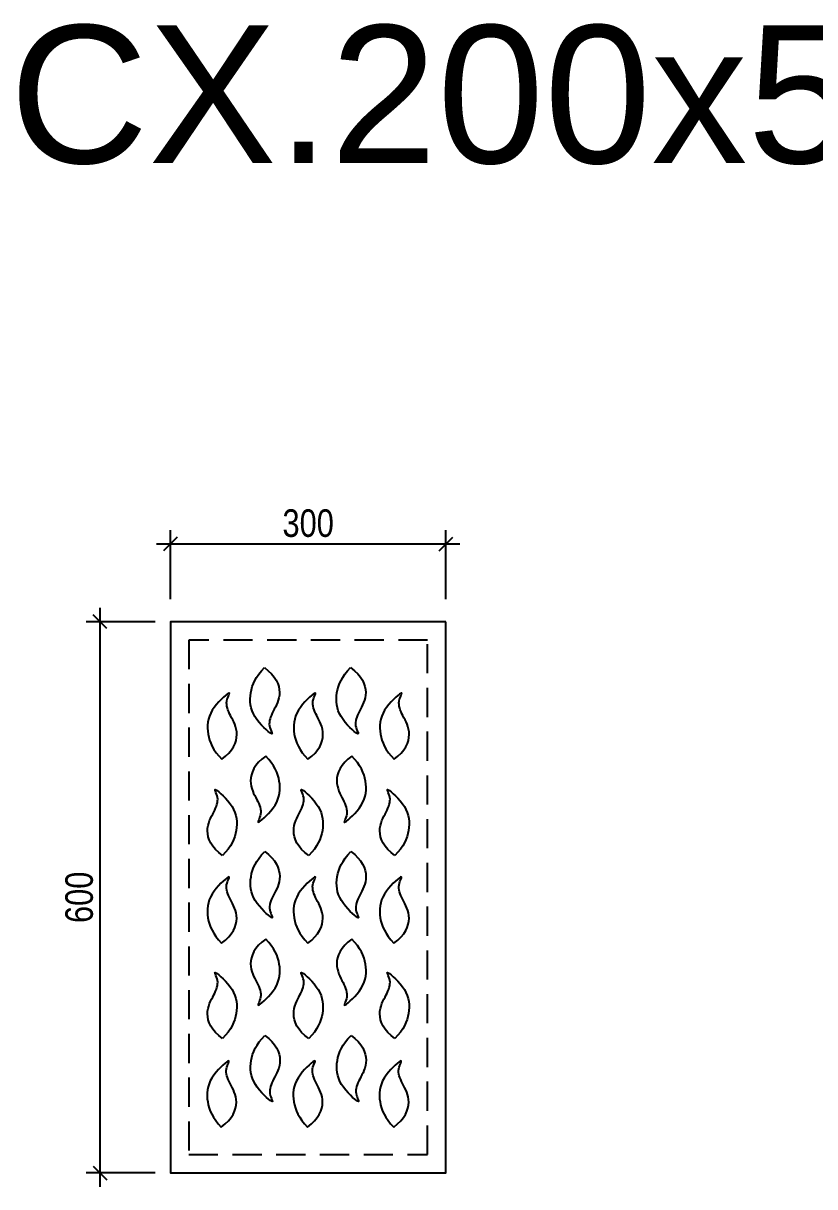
# Model space of a CAD drawing. Header units: feet. Extents: x 0 to 46220, y -100 to 29800.
# Drawn here: x 31341 to 32203, y 22594 to 23861 of the extents above; entities that cross this region are included whole.
import ezdxf
from ezdxf.enums import TextEntityAlignment as Align

# ---------------------------------------------------------------- set-up
doc = ezdxf.new("R2010")
doc.units = ezdxf.units.FT
doc.header["$MEASUREMENT"] = 0
doc.linetypes.add('HIDDEN2', pattern=[4.762499999999999, 3.175, -1.5875])
doc.layers.get('Defpoints').update_dxf_attribs({"color": 8})
for name, color, linetype in [('VHG-Dim', 140, 'Continuous'), ('VHG-Nap4', 7, 'Continuous'), ('VHG-Text', 7, 'Continuous'), ('VHG-Thep', 1, 'Continuous')]:
    doc.layers.add(name, color=color, linetype=linetype)
doc.styles.add('VHG-Unicode.Bold', font='arial.ttf', dxfattribs={"width": 0.8})
doc.styles.add('VHG-Unicode.Regular', font='arial.ttf', dxfattribs={"width": 0.8})
doc.dimstyles.new('VHG1-15', dxfattribs={"dimscale": 150, "dimtxt": 0.2, "dimasz": 0.1, "dimexe": 0.1, "dimexo": 0.1, "dimgap": 0.05, "dimtad": 1, "dimdec": 0, "dimzin": 0, "dimdsep": 46, "dimtxsty": 'VHG-Unicode.Regular', "dimblk": 'OBLIQUE', "dimcen": 0.1, "dimdle": 0.1, "dimclrd": 140, "dimclre": 140, "dimclrt": 7, "dimaunit": 1, "dimadec": 3, "dimazin": 0, "dimtfac": 1, "dimtdec": 0, "dimtix": 1, "dimtofl": 0, "dimtmove": 0, "dimatfit": 3, "dimldrblk": 'DOTSMALL', "dimfxl": 0.4, "dimfxlon": 1, "dimtolj": 1, "dimtzin": 0, "dimarcsym": 0})

# ---------------------------------------------------------------- blocks, each defined once
blk = doc.blocks.new('_Oblique')
at = {"layer": 'VHG-Dim', "linetype": 'ByBlock', "lineweight": -2}
blk.add_line((-0.5, -0.5), (0.5, 0.5), dxfattribs=at)
blk = doc.blocks.new('*D332')
at = {"layer": 'Defpoints', "color": 0, "transparency": 16777216}
for p in [(31501.04721831276, 23209.27363669966), (31424.31783230325, 22609.27363669966), (31501.04721831276, 22609.27363669966)]:
    blk.add_point(p, dxfattribs=at)
at = {"layer": 'VHG-Dim', "color": 140, "lineweight": -2, "transparency": 16777216}
for p, q in [((31424.31783230325, 23224.27363669966), (31424.31783230325, 22594.27363669966)), ((31484.31783230325, 23209.27363669966), (31409.31783230325, 23209.27363669966)), ((31484.31783230325, 22609.27363669966), (31409.31783230325, 22609.27363669966))]:
    blk.add_line(p, q, dxfattribs=at)
at = {"layer": 'VHG-Dim', "color": 140, "lineweight": -2, "transparency": 16777216, "xscale": 15, "yscale": 15, "zscale": 15}
for p, rotation in [((31424.31783230325, 23209.27363669966), 90), ((31424.31783230325, 22609.27363669966), 270)]:
    blk.add_blockref('_Oblique', p, dxfattribs=dict(at, rotation=rotation))
at = {"layer": 'VHG-Dim', "color": 7, "transparency": 16777216, "insert": (31401.81783230324, 22909.27363669965), "char_height": 30, "attachment_point": 5, "rotation": 90, "style": 'VHG-Unicode.Regular'}
blk.add_mtext('\\A1;600', dxfattribs=at)
blk = doc.blocks.new('_DotSmall')
at = {"layer": 'VHG-Thep', "linetype": 'ByBlock', "const_width": 0.5}
blk.add_lwpolyline([(-0.0625, 0, 1), (0.0625, 0, 1)], format="xyb", close=True, dxfattribs=at)
blk = doc.blocks.new('*D333')
at = {"layer": 'Defpoints', "color": 0, "transparency": 16777216}
for p in [(31801.04721831274, 23293.87813923368), (31501.04721831274, 23209.27363669965), (31801.04721831274, 23209.27363669965)]:
    blk.add_point(p, dxfattribs=at)
at = {"layer": 'VHG-Dim', "color": 140, "lineweight": -2, "transparency": 16777216}
for p, q in [((31501.04721831274, 23233.87813923368), (31501.04721831274, 23308.87813923368)), ((31801.04721831274, 23233.87813923368), (31801.04721831274, 23308.87813923368)), ((31486.04721831274, 23293.87813923368), (31816.04721831274, 23293.87813923368))]:
    blk.add_line(p, q, dxfattribs=at)
at = {"layer": 'VHG-Dim', "color": 140, "lineweight": -2, "transparency": 16777216, "xscale": 15, "yscale": 15, "zscale": 15, "rotation": 180}
blk.add_blockref('_Oblique', (31501.04721831274, 23293.87813923368), dxfattribs=at)
at = {"layer": 'VHG-Dim', "color": 140, "lineweight": -2, "transparency": 16777216, "xscale": 15, "yscale": 15, "zscale": 15}
blk.add_blockref('_Oblique', (31801.04721831274, 23293.87813923368), dxfattribs=at)
at = {"layer": 'VHG-Dim', "color": 7, "transparency": 16777216, "insert": (31651.04721831274, 23316.37813923368), "char_height": 30, "attachment_point": 5, "style": 'VHG-Unicode.Regular'}
blk.add_mtext('\\A1;300', dxfattribs=at)
blk = doc.blocks.new('VIN.TNM.CX.200x500.MB')
at = {"layer": 'VHG-Nap4'}
blk.add_lwpolyline([(150.0000000000291, 299.9999999999927), (-149.9999999999709, 299.9999999999927), (-149.9999999999709, -300.0000000000073), (150.0000000000291, -300.0000000000073)], close=True, dxfattribs=at)
at = {"layer": 'VHG-Nap4', "linetype": 'HIDDEN2', "ltscale": 10}
blk.add_lwpolyline([(130.0000000000291, 279.9999999999927), (-129.9999999999709, 279.9999999999927), (-129.9999999999709, -280.0000000000073), (130.0000000000291, -280.0000000000073)], close=True, dxfattribs=at)
at = {"layer": 'VHG-Nap4'}
for points in [[(-47.63695262998226, 249.9999999999927), (-43.38863913665409, 246.6733935857119), (-39.86952370821382, 243.2690059747474), (-37.02858909076895, 239.8206410452185), (-34.81481802996132, 236.3621026747787), (-33.17719327189843, 232.9271947410816), (-32.0646975626878, 229.5497211220136), (-31.42631364773843, 226.2634856952282), (-31.21102427362348, 223.1022923383789), (-31.36669529599021, 220.0924337583056), (-31.83672501330147, 217.2301579764971), (-32.56339483332704, 214.5042018429303), (-33.48898616476799, 211.9033022078147), (-34.55578041516128, 209.4161959218254), (-35.70605899344082, 207.0316198349392), (-36.88210330714355, 204.7383107971327), (-38.02619476497057, 202.5250056590812), (-39.08650995811331, 200.3809970924558), (-40.03480621005292, 198.2978010557053), (-40.84873602676089, 196.2674893285075), (-41.50595191537286, 194.2821336912384), (-41.98410638186033, 192.3338059233429), (-42.26085193266044, 190.4145778049642), (-42.31384107467602, 188.5165211160129), (-42.12072631387855, 186.6317076363994), (-41.68136861731182, 184.7663098559642), (-41.084462793282, 182.9829031028712), (-40.44091211093473, 181.3581634152142), (-39.86161983894999, 179.96876683132), (-39.45748924624058, 178.8913893892823), (-39.33942360171932, 178.202707127195), (-39.61832617406617, 177.9793960831521), (-40.40510023242678, 178.2981322952473), (-41.77088492267649, 179.2104246567396), (-43.62776290017064, 180.6671134824792), (-45.8480526979256, 182.5938719422484), (-48.30407284849207, 184.9163732060624), (-50.86814188442077, 187.5602904437037), (-53.41257833826239, 190.4512968249546), (-55.80970074303332, 193.5150655198304), (-57.93182763128425, 196.6772696981134), (-59.6762980192143, 199.8755077270253), (-61.04053285715054, 203.0950787623806), (-62.0469735788356, 206.3332071569675), (-62.71806161801214, 209.5871172638072), (-63.07623840888846, 212.8540334359204), (-63.14394538520719, 216.1311800263284), (-62.94362398024532, 219.415781388052), (-62.49771562844398, 222.7050618738795), (-61.81861227491754, 225.9984827968219), (-60.87850791050005, 229.304453308454), (-59.63954703786294, 232.633619520806), (-58.06387415874633, 235.9966275454426), (-56.11363377605448, 239.4041234939286), (-53.75097039245884, 242.8667534780616), (-50.93802850946668, 246.3951636094062), (-47.63695262998226, 249.9999999999927)], [(46.21057055241545, 249.9999999999927), (50.45888404574362, 246.6733935857119), (53.97799947418389, 243.2690059747474), (56.81893409162876, 239.8206410452185), (59.03270515243639, 236.3621026747787), (60.67032991049928, 232.9271947410816), (61.78282561970991, 229.5497211220136), (62.42120953465928, 226.2634856952282), (62.63649890877423, 223.1022923383789), (62.4808278864075, 220.0924337583056), (62.01079816909623, 217.2301579764971), (61.28412834907067, 214.5042018429303), (60.35853701762971, 211.9033022078147), (59.29174276723643, 209.4161959218254), (58.14146418895689, 207.0316198349392), (56.96541987525416, 204.7383107971327), (55.82132841742714, 202.5250056590812), (54.7610132242844, 200.3809970924558), (53.81271697234479, 198.2978010557053), (52.99878715563682, 196.2674893285075), (52.34157126702485, 194.2821336912384), (51.86341680053738, 192.3338059233429), (51.58667124973726, 190.4145778049642), (51.53368210772169, 188.5165211160129), (51.72679686851916, 186.6317076363994), (52.16615456508589, 184.7663098559642), (52.76306038911571, 182.9829031028712), (53.40661107146298, 181.3581634152142), (53.98590334344772, 179.96876683132), (54.39003393615712, 178.8913893892823), (54.50809958067839, 178.202707127195), (54.22919700833154, 177.9793960831521), (53.44242294997093, 178.2981322952473), (52.07663825972122, 179.2104246567396), (50.21976028222707, 180.6671134824792), (47.99947048447211, 182.5938719422484), (45.54345033390564, 184.9163732060624), (42.97938129797694, 187.5602904437037), (40.43494484413532, 190.4512968249546), (38.03782243936439, 193.5150655198304), (35.91569555111346, 196.6772696981134), (34.17122516318341, 199.8755077270253), (32.80699032524717, 203.0950787623806), (31.8005496035621, 206.3332071569675), (31.12946156438556, 209.5871172638072), (30.77128477350925, 212.8540334359204), (30.70357779719052, 216.1311800263284), (30.90389920215239, 219.415781388052), (31.34980755395372, 222.7050618738795), (32.02891090748017, 225.9984827968219), (32.96901527189766, 229.304453308454), (34.20797614453477, 232.633619520806), (35.78364902365138, 235.9966275454426), (37.73388940634322, 239.4041234939286), (40.09655278993887, 242.8667534780616), (42.90949467293103, 246.3951636094062), (46.21057055241545, 249.9999999999927)], [(-94.12097472089226, 150.2885964552333), (-89.8726612275641, 153.6152028695142), (-86.35354579912382, 157.0195904802458), (-83.51261118167895, 160.4679554100076), (-81.29884012087132, 163.9264937804473), (-79.66121536280843, 167.3614017141444), (-78.54871965336497, 170.7388753332125), (-77.91033573864843, 174.0251107599979), (-77.69504636453348, 177.1863041168472), (-77.85071738690021, 180.1961626969205), (-78.32074710421148, 183.0584384787289), (-79.04741692423704, 185.7843946122957), (-79.973008255678, 188.3852942471785), (-81.03980250607128, 190.8724005334007), (-82.19008108411799, 193.2569766202869), (-83.36612539805355, 195.5502856580933), (-84.51021685588057, 197.7635907961449), (-85.57053204902331, 199.9075993627703), (-86.51882830096292, 201.9907953995207), (-87.33275811767089, 204.0211071267186), (-87.98997400628286, 206.0064627639877), (-88.46812847277033, 207.9547905318832), (-88.74487402357045, 209.8740186502619), (-88.79786316558602, 211.7720753392132), (-88.60474840478855, 213.6568888188267), (-88.16539070822182, 215.5222865992619), (-87.568484884192, 217.3056933523549), (-86.92493420184474, 218.9304330400118), (-86.34564192986, 220.3198296239061), (-85.94151133715059, 221.3972070659438), (-85.82344569239649, 222.085889328031), (-86.10234826497617, 222.309200372074), (-86.88912232333678, 221.9904641599787), (-88.25490701358649, 221.0781717984864), (-90.11178499108064, 219.6214829727469), (-92.3320747888356, 217.6947245127449), (-94.78809493940207, 215.3722232491637), (-97.35216397533077, 212.7283060115224), (-99.8966004291724, 209.8372996302714), (-102.2937228339433, 206.7735309353957), (-104.4158497221943, 203.6113267571127), (-106.1603201101243, 200.4130887282008), (-107.5245549480605, 197.1935176928455), (-108.5309956697456, 193.9553892982585), (-109.2020837089221, 190.7014791914189), (-109.5602604997985, 187.4345630193056), (-109.6279674758844, 184.1574164288977), (-109.4276460711553, 180.8728150671741), (-108.981737719354, 177.5835345813466), (-108.3026343658275, 174.2901136584042), (-107.3625300014101, 170.9841431467721), (-106.1235691285401, 167.6549769344201), (-104.5478962496563, 164.2919689097835), (-102.5976558669645, 160.8844729612974), (-100.234992483136, 157.4218429771645), (-97.42205060037668, 153.8934328458199), (-94.12097472089226, 150.2885964552333)], [(-0.2734515384945553, 150.2885964552333), (3.974861954833614, 153.6152028695142), (7.493977383273887, 157.0195904802458), (10.33491200071876, 160.4679554100076), (12.54868306152639, 163.9264937804473), (14.18630781958927, 167.3614017141444), (15.29880352903274, 170.7388753332125), (15.93718744374928, 174.0251107599979), (16.15247681786423, 177.1863041168472), (15.99680579549749, 180.1961626969205), (15.52677607818623, 183.0584384787289), (14.80010625816067, 185.7843946122957), (13.87451492671971, 188.3852942471785), (12.80772067632643, 190.8724005334007), (11.65744209827972, 193.2569766202869), (10.48139778434415, 195.5502856580933), (9.337306326517137, 197.7635907961449), (8.276991133374395, 199.9075993627703), (7.328694881434785, 201.9907953995207), (6.514765064726816, 204.0211071267186), (5.857549176114844, 206.0064627639877), (5.379394709627377, 207.9547905318832), (5.102649158827262, 209.8740186502619), (5.049660016811686, 211.7720753392132), (5.242774777609156, 213.6568888188267), (5.682132474175887, 215.5222865992619), (6.279038298205705, 217.3056933523549), (6.922588980552973, 218.9304330400118), (7.501881252537714, 220.3198296239061), (7.906011845247122, 221.3972070659438), (8.024077490001218, 222.085889328031), (7.745174917421537, 222.309200372074), (6.95840085906093, 221.9904641599787), (5.592616168811219, 221.0781717984864), (3.735738191317068, 219.6214829727469), (1.51544839356211, 217.6947245127449), (-0.9405717570043635, 215.3722232491637), (-3.50464079293306, 212.7283060115224), (-6.049077246774687, 209.8372996302714), (-8.446199651545612, 206.7735309353957), (-10.56832653979654, 203.6113267571127), (-12.31279692772659, 200.4130887282008), (-13.67703176566283, 197.1935176928455), (-14.6834724873479, 193.9553892982585), (-15.35456052652444, 190.7014791914189), (-15.71273731740075, 187.4345630193056), (-15.78044429348665, 184.1574164288977), (-15.58012288875761, 180.8728150671741), (-15.13421453695628, 177.5835345813466), (-14.45511118342984, 174.2901136584042), (-13.51500681901234, 170.9841431467721), (-12.2760459461424, 167.6549769344201), (-10.70037306725862, 164.2919689097835), (-8.750132684566779, 160.8844729612974), (-6.387469300738303, 157.4218429771645), (-3.57452741797897, 153.8934328458199), (-0.2734515384945553, 150.2885964552333)], [(93.57407164367032, 150.2885964552333), (97.82238513699849, 153.6152028695142), (101.3415005654388, 157.0195904802458), (104.1824351828836, 160.4679554100076), (106.3962062436913, 163.9264937804473), (108.0338310017542, 167.3614017141444), (109.1463267111976, 170.7388753332125), (109.7847106259142, 174.0251107599979), (110.0000000000291, 177.1863041168472), (109.8443289776624, 180.1961626969205), (109.3742992603511, 183.0584384787289), (108.6476294403255, 185.7843946122957), (107.7220381088846, 188.3852942471785), (106.6552438584913, 190.8724005334007), (105.5049652804446, 193.2569766202869), (104.328920966509, 195.5502856580933), (103.184829508682, 197.7635907961449), (102.1245143155393, 199.9075993627703), (101.1762180635997, 201.9907953995207), (100.3622882468917, 204.0211071267186), (99.70507235827972, 206.0064627639877), (99.22691789179225, 207.9547905318832), (98.95017234099214, 209.8740186502619), (98.89718319897656, 211.7720753392132), (99.09029795977403, 213.6568888188267), (99.52965565634076, 215.5222865992619), (100.1265614803706, 217.3056933523549), (100.7701121627179, 218.9304330400118), (101.3494044347026, 220.3198296239061), (101.753535027412, 221.3972070659438), (101.8716006721661, 222.085889328031), (101.5926980995864, 222.309200372074), (100.8059240412258, 221.9904641599787), (99.4401393509761, 221.0781717984864), (97.58326137348195, 219.6214829727469), (95.36297157572699, 217.6947245127449), (92.90695142516051, 215.3722232491637), (90.34288238923182, 212.7283060115224), (87.79844593539019, 209.8372996302714), (85.40132353061927, 206.7735309353957), (83.27919664236833, 203.6113267571127), (81.53472625443828, 200.4130887282008), (80.17049141650205, 197.1935176928455), (79.16405069481698, 193.9553892982585), (78.49296265564044, 190.7014791914189), (78.13478586476413, 187.4345630193056), (78.06707888867822, 184.1574164288977), (78.26740029340726, 180.8728150671741), (78.7133086452086, 177.5835345813466), (79.39241199873504, 174.2901136584042), (80.33251636315254, 170.9841431467721), (81.57147723602247, 167.6549769344201), (83.14715011490625, 164.2919689097835), (85.0973904975981, 160.8844729612974), (87.46005388142657, 157.4218429771645), (90.27299576418591, 153.8934328458199), (93.57407164367032, 150.2885964552333)], [(-46.27827752844314, 153.7766889559498), (-50.52659102200414, 150.450082541669), (-54.04570645044441, 147.0456949307045), (-56.88664106788929, 143.5973300011756), (-59.10041212869692, 140.1387916307358), (-60.7380368867598, 136.7038836970387), (-61.85053259597044, 133.3264100777378), (-62.48891651068698, 130.0401746509524), (-62.70420588503475, 126.878981294336), (-62.54853486266802, 123.8691227142626), (-62.07850514535676, 121.0068469324542), (-61.35183532533119, 118.2808907986546), (-60.42624399389024, 115.6799911637718), (-59.35944974326412, 113.1928848777825), (-58.20917116521741, 110.8083087906634), (-57.03312685151468, 108.5149997530898), (-55.88903539345483, 106.3016946150383), (-54.82872020031209, 104.1576860484129), (-53.88042394860531, 102.0744900116624), (-53.06649413189734, 100.0441782844646), (-52.40927824328537, 98.05882264696265), (-51.9311237767979, 96.11049487906712), (-51.65437822599779, 94.19126676068845), (-51.60138908398221, 92.29321007173712), (-51.79450384477968, 90.40839659235644), (-52.23386154134641, 88.54299881168845), (-52.8307673651434, 86.75959205859544), (-53.47431804749067, 85.13485237117129), (-54.05361031970824, 83.74545578727702), (-54.45774091218482, 82.66807834523934), (-54.57580655693891, 81.9793960831521), (-54.29690398459206, 81.75608503910917), (-53.51012992623146, 82.07482125097158), (-52.14434523598175, 82.9871136126967), (-50.2874672584876, 84.44380243843625), (-48.06717746049981, 86.37056089820544), (-45.61115731016616, 88.69306216201949), (-43.04708827423747, 91.33697939966078), (-40.50265182039584, 94.2279857809117), (-38.10552941539208, 97.29175447578746), (-35.98340252737398, 100.4539586540704), (-34.2389321392111, 103.6521966829823), (-32.87469730150769, 106.8717677183377), (-31.86825657982263, 110.1098961126918), (-31.19716854041326, 113.3638062197642), (-30.83899174953694, 116.6307223918775), (-30.77128477345104, 119.9078689822854), (-30.97160617818008, 123.1924703440091), (-31.41751452998142, 126.4817508298365), (-32.09661788350786, 129.775171752779), (-33.03672224792535, 133.081142264411), (-34.27568312079529, 136.410308476763), (-35.85135599967907, 139.7733165011668), (-37.80159638237092, 143.1808124498857), (-40.16425976619939, 146.6434424340187), (-42.97720164919156, 150.1718525653632), (-46.27827752844314, 153.7766889559498)], [(47.56924565395457, 153.7766889559498), (43.32093216039357, 150.450082541669), (39.80181673195329, 147.0456949307045), (36.96088211450842, 143.5973300011756), (34.74711105370079, 140.1387916307358), (33.10948629563791, 136.7038836970387), (31.99699058642727, 133.3264100777378), (31.35860667171073, 130.0401746509524), (31.14331729736296, 126.878981294336), (31.29898831972969, 123.8691227142626), (31.76901803704095, 121.0068469324542), (32.49568785706651, 118.2808907986546), (33.42127918850747, 115.6799911637718), (34.48807343913359, 113.1928848777825), (35.6383520171803, 110.8083087906634), (36.81439633088303, 108.5149997530898), (37.95848778894288, 106.3016946150383), (39.01880298208562, 104.1576860484129), (39.9670992337924, 102.0744900116624), (40.78102905050036, 100.0441782844646), (41.43824493911234, 98.05882264696265), (41.9163994055998, 96.11049487906712), (42.19314495639992, 94.19126676068845), (42.2461340984155, 92.29321007173712), (42.05301933761803, 90.40839659235644), (41.61366164105129, 88.54299881168845), (41.01675581725431, 86.75959205859544), (40.37320513490704, 85.13485237117129), (39.79391286268947, 83.74545578727702), (39.38978227021289, 82.66807834523934), (39.27171662545879, 81.9793960831521), (39.55061919780564, 81.75608503910917), (40.33739325616625, 82.07482125097158), (41.70317794641596, 82.9871136126967), (43.56005592391011, 84.44380243843625), (45.7803457218979, 86.37056089820544), (48.23636587223154, 88.69306216201949), (50.80043490816024, 91.33697939966078), (53.34487136200187, 94.2279857809117), (55.74199376700562, 97.29175447578746), (57.86412065502373, 100.4539586540704), (59.60859104318661, 103.6521966829823), (60.97282588089001, 106.8717677183377), (61.97926660257508, 110.1098961126918), (62.65035464198445, 113.3638062197642), (63.00853143286076, 116.6307223918775), (63.07623840894667, 119.9078689822854), (62.87591700421763, 123.1924703440091), (62.43000865241629, 126.4817508298365), (61.75090529888985, 129.775171752779), (60.81080093447235, 133.081142264411), (59.57184006160242, 136.410308476763), (57.99616718271864, 139.7733165011668), (56.04592680002679, 143.1808124498857), (53.68326341619832, 146.6434424340187), (50.87032153320615, 150.1718525653632), (47.56924565395457, 153.7766889559498)], [(-93.20203911952558, 45.37660314910318), (-97.45035261308658, 48.70320956338401), (-100.9694680415269, 52.10759717411565), (-103.8104026589717, 55.55596210364456), (-106.0241737197794, 59.01450047408434), (-107.6617984778422, 62.44940840778145), (-108.7742941870529, 65.82688202708232), (-109.4126781017694, 69.11311745386774), (-109.6279674761172, 72.27431081048417), (-109.4722964537505, 75.28416939055751), (-109.0022667364392, 78.14644517259876), (-108.2755969164136, 80.87240130616556), (-107.3500055849727, 83.47330094104836), (-106.2832113343466, 85.96040722703765), (-105.1329327562999, 88.3449833141567), (-103.9568884425971, 90.63829235173034), (-102.8127969845373, 92.85159748978185), (-101.7524817913945, 94.99560605640727), (-100.8041855396878, 97.07880209315772), (-99.99025572297978, 99.10911382035556), (-99.33303983436781, 101.0944694578575), (-98.85488536788034, 103.042797225753), (-98.57813981708023, 104.9620253441317), (-98.52515067506465, 106.860082033083), (-98.71826543586212, 108.7448955124637), (-99.15762313242885, 110.6102932931317), (-99.75452895622584, 112.3937000462247), (-100.3980796385731, 114.0184397336488), (-100.9773719107907, 115.4078363175431), (-101.3815025032673, 116.4852137595808), (-101.4995681480214, 117.173896021668), (-101.2206655756745, 117.3972070659438), (-100.4338915173139, 117.0784708538486), (-99.06810682706418, 116.1661784921234), (-97.21122884957003, 114.7094896663839), (-94.99093905158225, 112.7827312066147), (-92.5349189012486, 110.4602299428007), (-89.9708498653199, 107.8163127053922), (-87.42641341147828, 104.9253063239084), (-85.02929100647452, 101.8615376290327), (-82.90716411845642, 98.69933345074969), (-81.16269373029354, 95.50109542183782), (-79.79845889259013, 92.28152438671532), (-78.79201817090507, 89.04339599212835), (-78.1209301314957, 85.78948588505591), (-77.76275334061938, 82.52256971294264), (-77.69504636453348, 79.2454231225347), (-77.89536776926252, 75.96082176081109), (-78.34127612106386, 72.67154127498361), (-79.0203794745903, 69.37812035227398), (-79.9604838390078, 66.07214984040911), (-81.19944471187773, 62.74298362805712), (-82.77511759076151, 59.37997560365329), (-84.72535797345336, 55.97247965516726), (-87.08802135728183, 52.50984967103432), (-89.900963240274, 48.98143953945691), (-93.20203911952558, 45.37660314910318)], [(0.6454840628721286, 45.37660314910318), (-3.602829430688871, 48.70320956338401), (-7.121944859129144, 52.10759717411565), (-9.962879476574017, 55.55596210364456), (-12.17665053738165, 59.01450047408434), (-13.81427529544453, 62.44940840778145), (-14.92677100465517, 65.82688202708232), (-15.56515491937171, 69.11311745386774), (-15.78044429371948, 72.27431081048417), (-15.62477327135275, 75.28416939055751), (-15.15474355404149, 78.14644517259876), (-14.42807373401592, 80.87240130616556), (-13.50248240257497, 83.47330094104836), (-12.43568815194885, 85.96040722703765), (-11.28540957390214, 88.3449833141567), (-10.10936526019941, 90.63829235173034), (-8.965273802139563, 92.85159748978185), (-7.904958608996822, 94.99560605640727), (-6.956662357290043, 97.07880209315772), (-6.142732540582074, 99.10911382035556), (-5.485516651970102, 101.0944694578575), (-5.007362185482634, 103.042797225753), (-4.730616634682519, 104.9620253441317), (-4.677627492666943, 106.860082033083), (-4.870742253464414, 108.7448955124637), (-5.310099950031145, 110.6102932931317), (-5.907005773828132, 112.3937000462247), (-6.5505564561754, 114.0184397336488), (-7.129848728392972, 115.4078363175431), (-7.533979320869548, 116.4852137595808), (-7.652044965623645, 117.173896021668), (-7.373142393276794, 117.3972070659438), (-6.586368334916187, 117.0784708538486), (-5.220583644666476, 116.1661784921234), (-3.363705667172326, 114.7094896663839), (-1.143415869184537, 112.7827312066147), (1.312604281149106, 110.4602299428007), (3.876673317077802, 107.8163127053922), (6.421109770919429, 104.9253063239084), (8.818232175923185, 101.8615376290327), (10.94035906394129, 98.69933345074969), (12.68482945210417, 95.50109542183782), (14.04906428980757, 92.28152438671532), (15.05550501149264, 89.04339599212835), (15.72659305090201, 85.78948588505591), (16.08476984177832, 82.52256971294264), (16.15247681786423, 79.2454231225347), (15.95215541313519, 75.96082176081109), (15.50624706133385, 72.67154127498361), (14.82714370780741, 69.37812035227398), (13.88703934338992, 66.07214984040911), (12.64807847051998, 62.74298362805712), (11.0724055916362, 59.37997560365329), (9.122165208944352, 55.97247965516726), (6.759501825115876, 52.50984967103432), (3.946559942123713, 48.98143953945691), (0.6454840628721286, 45.37660314910318)], [(94.493007245037, 45.37660314910318), (90.244693751476, 48.70320956338401), (86.72557832303573, 52.10759717411565), (83.88464370559086, 55.55596210364456), (81.67087264478323, 59.01450047408434), (80.03324788672035, 62.44940840778145), (78.92075217750971, 65.82688202708232), (78.28236826279317, 69.11311745386774), (78.0670788884454, 72.27431081048417), (78.22274991081213, 75.28416939055751), (78.69277962812339, 78.14644517259876), (79.41944944814895, 80.87240130616556), (80.34504077958991, 83.47330094104836), (81.41183503021603, 85.96040722703765), (82.56211360826273, 88.3449833141567), (83.73815792196547, 90.63829235173034), (84.88224938002531, 92.85159748978185), (85.94256457316806, 94.99560605640727), (86.89086082487484, 97.07880209315772), (87.7047906415828, 99.10911382035556), (88.36200653019478, 101.0944694578575), (88.84016099668224, 103.042797225753), (89.11690654748236, 104.9620253441317), (89.16989568949793, 106.860082033083), (88.97678092870046, 108.7448955124637), (88.53742323213373, 110.6102932931317), (87.94051740833675, 112.3937000462247), (87.29696672598948, 114.0184397336488), (86.7176744537719, 115.4078363175431), (86.31354386129533, 116.4852137595808), (86.19547821654123, 117.173896021668), (86.47438078888808, 117.3972070659438), (87.26115484724869, 117.0784708538486), (88.6269395374984, 116.1661784921234), (90.48381751499255, 114.7094896663839), (92.70410731298034, 112.7827312066147), (95.16012746331398, 110.4602299428007), (97.72419649924268, 107.8163127053922), (100.2686329530843, 104.9253063239084), (102.6657553580881, 101.8615376290327), (104.7878822461062, 98.69933345074969), (106.532352634269, 95.50109542183782), (107.8965874719725, 92.28152438671532), (108.9030281936575, 89.04339599212835), (109.5741162330669, 85.78948588505591), (109.9322930239432, 82.52256971294264), (110.0000000000291, 79.2454231225347), (109.7996785953001, 75.96082176081109), (109.3537702434987, 72.67154127498361), (108.6746668899723, 69.37812035227398), (107.7345625255548, 66.07214984040911), (106.4956016526849, 62.74298362805712), (104.9199287738011, 59.37997560365329), (102.9696883911092, 55.97247965516726), (100.6070250072808, 52.50984967103432), (97.79408312428859, 48.98143953945691), (94.493007245037, 45.37660314910318)], [(-47.35805005763541, 49.77668895594979), (-43.10973656430724, 46.45008254166896), (-39.59062113586697, 43.04569493070449), (-36.74968651818926, 39.59733000117558), (-34.53591545761446, 36.1387916307358), (-32.89829069955158, 32.70388369703869), (-31.78579499010812, 29.32641007773782), (-31.14741107539157, 26.04017465095239), (-30.9321217010438, 22.87898129433597), (-31.08779272364336, 19.86912271426263), (-31.55782244095462, 17.00684693245421), (-32.28449226098019, 14.28089079865458), (-33.21008359218831, 11.67999116377177), (-34.27687784281443, 9.19288487778249), (-35.42715642086114, 6.808308790663432), (-36.6032007347967, 4.514999753089796), (-37.74729219262372, 2.301694615038286), (-38.80760738576646, 0.1576860484128702), (-39.75590363747324, -1.925509988337581), (-40.56983345441404, -3.955821715535421), (-41.22704934279318, -5.941177353037347), (-41.70520380928065, -7.889505120932881), (-41.98194936031359, -9.80873323931155), (-42.03493850209634, -11.70678992826288), (-41.84182374129887, -13.59160340764356), (-41.40246604473214, -15.45700118831155), (-40.80556022093515, -17.24040794140456), (-40.16200953858788, -18.86514762882871), (-39.58271726660314, -20.25454421272298), (-39.17858667389373, -21.33192165476066), (-39.06052102937247, -22.0206039168479), (-39.33942360171932, -22.24391496089083), (-40.12619765984709, -21.92517874902842), (-41.49198235009681, -21.0128863873033), (-43.34886032782379, -19.55619756156375), (-45.56915012557874, -17.62943910179456), (-48.02517027591239, -15.30693783798051), (-50.58923931184108, -12.66302060033922), (-53.13367576591554, -9.772014219088305), (-55.53079817068647, -6.708245524212543), (-57.6529250589374, -3.546041345929552), (-59.39739544686745, -0.3478033170176786), (-60.76163028480369, 2.871767718337651), (-61.76807100648875, 6.109896112691786), (-62.43915904589812, 9.363806219764228), (-62.79733583654161, 12.6307223918775), (-62.86504281262751, 15.90786898228544), (-62.66472140789847, 19.19247034400905), (-62.21881305609713, 22.48175082983653), (-61.53970970257069, 25.77517175277899), (-60.5996053381532, 29.08114226441103), (-59.36064446528326, 32.41030847676302), (-57.78497158639948, 35.77331650116685), (-55.83473120394046, 39.18081244988571), (-53.47206781987916, 42.64344243401865), (-50.65912593711982, 46.17185256536322), (-47.35805005763541, 49.77668895594979)], [(46.4894731247623, 49.77668895594979), (50.73778661809047, 46.45008254166896), (54.25690204653074, 43.04569493070449), (57.09783666420844, 39.59733000117558), (59.31160772478324, 36.1387916307358), (60.94923248284613, 32.70388369703869), (62.06172819228959, 29.32641007773782), (62.70011210700613, 26.04017465095239), (62.91540148135391, 22.87898129433597), (62.75973045875435, 19.86912271426263), (62.28970074144308, 17.00684693245421), (61.56303092141752, 14.28089079865458), (60.6374395902094, 11.67999116377177), (59.57064533958328, 9.19288487778249), (58.42036676153657, 6.808308790663432), (57.24432244760101, 4.514999753089796), (56.10023098977399, 2.301694615038286), (55.03991579663125, 0.1576860484128702), (54.09161954492447, -1.925509988337581), (53.27768972798367, -3.955821715535421), (52.62047383960453, -5.941177353037347), (52.14231937311706, -7.889505120932881), (51.86557382208412, -9.80873323931155), (51.81258468030137, -11.70678992826288), (52.00569944109884, -13.59160340764356), (52.44505713766557, -15.45700118831155), (53.04196296146256, -17.24040794140456), (53.68551364380983, -18.86514762882871), (54.26480591579457, -20.25454421272298), (54.66893650850398, -21.33192165476066), (54.78700215302524, -22.0206039168479), (54.50809958067839, -22.24391496089083), (53.72132552255061, -21.92517874902842), (52.3555408323009, -21.0128863873033), (50.49866285457392, -19.55619756156375), (48.27837305681896, -17.62943910179456), (45.82235290648532, -15.30693783798051), (43.25828387055662, -12.66302060033922), (40.71384741648217, -9.772014219088305), (38.31672501171124, -6.708245524212543), (36.19459812346031, -3.546041345929552), (34.45012773553026, -0.3478033170176786), (33.08589289759402, 2.871767718337651), (32.07945217590895, 6.109896112691786), (31.40836413649959, 9.363806219764228), (31.0501873458561, 12.6307223918775), (30.9824803697702, 15.90786898228544), (31.18280177449924, 19.19247034400905), (31.62871012630058, 22.48175082983653), (32.30781347982702, 25.77517175277899), (33.24791784424451, 29.08114226441103), (34.48687871711445, 32.41030847676302), (36.06255159599823, 35.77331650116685), (38.01279197845724, 39.18081244988571), (40.37545536251855, 42.64344243401865), (43.18839724527788, 46.17185256536322), (46.4894731247623, 49.77668895594979)], [(-94.28181164871785, -49.77668895596435), (-90.03349815538968, -46.45008254168351), (-86.5143827269494, -43.04569493071904), (-83.6734481092717, -39.59733000119013), (-81.4596770486969, -36.13879163075035), (-79.82205229063402, -32.70388369705324), (-78.70955658119055, -29.32641007775237), (-78.07117266647401, -26.04017465096695), (-77.85588329212624, -22.87898129435052), (-78.0115543147258, -19.86912271427718), (-78.48158403203706, -17.00684693246876), (-79.20825385206263, -14.28089079866913), (-80.13384518327075, -11.67999116378633), (-81.20063943389687, -9.192884877797042), (-82.35091801194358, -6.808308790677984), (-83.52696232587914, -4.514999753104348), (-84.67105378370616, -2.301694615052838), (-85.7313689768489, -0.1576860484274221), (-86.67966522855568, 1.925509988323029), (-87.49359504549648, 3.955821715520869), (-88.15081093387562, 5.941177353022795), (-88.62896540036309, 7.889505120918329), (-88.90571095139603, 9.808733239296998), (-88.95870009317878, 11.70678992824833), (-88.7655853323813, 13.59160340762901), (-88.32622763581458, 15.457001188297), (-87.72932181201759, 17.24040794139), (-87.08577112967032, 18.86514762881416), (-86.50647885768558, 20.25454421270842), (-86.10234826497617, 21.33192165474611), (-85.9842826204549, 22.02060391683335), (-86.26318519280176, 22.24391496087628), (-87.04995925092953, 21.92517874901387), (-88.41574394117924, 21.01288638728875), (-90.27262191890622, 19.5561975615492), (-92.49291171666118, 17.62943910178001), (-94.94893186699483, 15.30693783796596), (-97.51300090292352, 12.66302060032467), (-100.057437356998, 9.772014219073753), (-102.4545597617689, 6.708245524197991), (-104.5766866500198, 3.546041345915), (-106.3211570379499, 0.3478033170031267), (-107.6853918758861, -2.871767718352203), (-108.6918325975712, -6.109896112706338), (-109.3629206369806, -9.36380621977878), (-109.721097427624, -12.63072239189205), (-109.7888044037099, -15.90786898229999), (-109.5884829989809, -19.1924703440236), (-109.1425746471796, -22.48175082985108), (-108.4634712936531, -25.77517175279354), (-107.5233669292356, -29.08114226442558), (-106.2844060563657, -32.41030847677757), (-104.7087331774819, -35.7733165011814), (-102.7584927950229, -39.18081244990026), (-100.3958294109616, -42.6434424340332), (-97.58288752820226, -46.17185256537778), (-94.28181164871785, -49.77668895596435)], [(-0.4342884663201403, -49.77668895596435), (3.814025027008029, -46.45008254168351), (7.333140455448302, -43.04569493071904), (10.17407507312601, -39.59733000119013), (12.3878461337008, -36.13879163075035), (14.02547089176369, -32.70388369705324), (15.13796660120715, -29.32641007775237), (15.7763505159237, -26.04017465096695), (15.99163989027147, -22.87898129435052), (15.83596886767191, -19.86912271427718), (15.36593915036065, -17.00684693246876), (14.63926933033508, -14.28089079866913), (13.71367799912696, -11.67999116378633), (12.64688374850084, -9.192884877797042), (11.49660517045413, -6.808308790677984), (10.32056085651857, -4.514999753104348), (9.176469398691552, -2.301694615052838), (8.11615420554881, -0.1576860484274221), (7.167857953842031, 1.925509988323029), (6.353928136901231, 3.955821715520869), (5.69671224852209, 5.941177353022795), (5.218557782034623, 7.889505120918329), (4.941812231001677, 9.808733239296998), (4.888823089218931, 11.70678992824833), (5.081937850016402, 13.59160340762901), (5.521295546583133, 15.457001188297), (6.11820137038012, 17.24040794139), (6.761752052727388, 18.86514762881416), (7.341044324712129, 20.25454421270842), (7.745174917421537, 21.33192165474611), (7.863240561942803, 22.02060391683335), (7.584337989595952, 22.24391496087628), (6.797563931468176, 21.92517874901387), (5.431779241218464, 21.01288638728875), (3.574901263491483, 19.5561975615492), (1.354611465736525, 17.62943910178001), (-1.101408684597118, 15.30693783796596), (-3.665477720525814, 12.66302060032467), (-6.209914174600272, 9.772014219073753), (-8.607036579371197, 6.708245524197991), (-10.72916346762213, 3.546041345915), (-12.47363385555218, 0.3478033170031267), (-13.83786869348842, -2.871767718352203), (-14.84430941517348, -6.109896112706338), (-15.51539745458285, -9.36380621977878), (-15.87357424522634, -12.63072239189205), (-15.94128122131224, -15.90786898229999), (-15.7409598165832, -19.1924703440236), (-15.29505146478186, -22.48175082985108), (-14.61594811125542, -25.77517175279354), (-13.67584374683793, -29.08114226442558), (-12.43688287396799, -32.41030847677757), (-10.86120999508421, -35.7733165011814), (-8.910969612625195, -39.18081244990026), (-6.548306228563888, -42.6434424340332), (-3.735364345804555, -46.17185256537778), (-0.4342884663201403, -49.77668895596435)], [(93.41323471584474, -49.77668895596435), (97.6615482091729, -46.45008254168351), (101.1806636376132, -43.04569493071904), (104.0215982552909, -39.59733000119013), (106.2353693158657, -36.13879163075035), (107.8729940739286, -32.70388369705324), (108.985489783372, -29.32641007775237), (109.6238736980886, -26.04017465096695), (109.8391630724363, -22.87898129435052), (109.6834920498368, -19.86912271427718), (109.2134623325255, -17.00684693246876), (108.4867925125, -14.28089079866913), (107.5612011812918, -11.67999116378633), (106.4944069306657, -9.192884877797042), (105.344128352619, -6.808308790677984), (104.1680840386834, -4.514999753104348), (103.0239925808564, -2.301694615052838), (101.9636773877137, -0.1576860484274221), (101.0153811360069, 1.925509988323029), (100.2014513190661, 3.955821715520869), (99.54423543068697, 5.941177353022795), (99.0660809641995, 7.889505120918329), (98.78933541316655, 9.808733239296998), (98.73634627138381, 11.70678992824833), (98.92946103218128, 13.59160340762901), (99.36881872874801, 15.457001188297), (99.965724552545, 17.24040794139), (100.6092752348923, 18.86514762881416), (101.188567506877, 20.25454421270842), (101.5926980995864, 21.33192165474611), (101.7107637441077, 22.02060391683335), (101.4318611717608, 22.24391496087628), (100.6450871136331, 21.92517874901387), (99.27930242338334, 21.01288638728875), (97.42242444565636, 19.5561975615492), (95.2021346479014, 17.62943910178001), (92.74611449756776, 15.30693783796596), (90.18204546163906, 12.66302060032467), (87.6376090075646, 9.772014219073753), (85.24048660279368, 6.708245524197991), (83.11835971454275, 3.546041345915), (81.3738893266127, 0.3478033170031267), (80.00965448867646, -2.871767718352203), (79.0032137669914, -6.109896112706338), (78.33212572758202, -9.36380621977878), (77.97394893693854, -12.63072239189205), (77.90624196085264, -15.90786898229999), (78.10656336558168, -19.1924703440236), (78.55247171738301, -22.48175082985108), (79.23157507090946, -25.77517175279354), (80.17167943532695, -29.08114226442558), (81.41064030819689, -32.41030847677757), (82.98631318708067, -35.7733165011814), (84.93655356953968, -39.18081244990026), (87.29921695360099, -42.6434424340332), (90.11215883636032, -46.17185256537778), (93.41323471584474, -49.77668895596435)], [(-46.27827752844314, -45.37660314911773), (-50.52659102200414, -48.70320956339856), (-54.04570645044441, -52.10759717413021), (-56.88664106788929, -55.55596210365911), (-59.10041212869692, -59.0145004740989), (-60.7380368867598, -62.449408407796), (-61.85053259597044, -65.82688202709687), (-62.48891651068698, -69.1131174538823), (-62.70420588503475, -72.27431081049872), (-62.54853486266802, -75.28416939057206), (-62.07850514535676, -78.14644517261331), (-61.35183532533119, -80.87240130618011), (-60.42624399389024, -83.47330094106292), (-59.35944974326412, -85.9604072270522), (-58.20917116521741, -88.34498331417126), (-57.03312685151468, -90.6382923517449), (-55.88903539345483, -92.8515974897964), (-54.82872020031209, -94.99560605642182), (-53.88042394860531, -97.07880209317227), (-53.06649413189734, -99.10911382037011), (-52.40927824328537, -101.094469457872), (-51.9311237767979, -103.0427972257676), (-51.65437822599779, -104.9620253441462), (-51.60138908398221, -106.8600820330976), (-51.79450384477968, -108.7448955124783), (-52.23386154134641, -110.6102932931462), (-52.8307673651434, -112.3937000462392), (-53.47431804749067, -114.0184397336634), (-54.05361031970824, -115.4078363175577), (-54.45774091218482, -116.4852137595954), (-54.57580655693891, -117.1738960216826), (-54.29690398459206, -117.3972070659584), (-53.51012992623146, -117.0784708538631), (-52.14434523598175, -116.166178492138), (-50.2874672584876, -114.7094896663984), (-48.06717746049981, -112.7827312066293), (-45.61115731016616, -110.4602299428152), (-43.04708827423747, -107.8163127054067), (-40.50265182039584, -104.925306323923), (-38.10552941539208, -101.8615376290472), (-35.98340252737398, -98.69933345076424), (-34.2389321392111, -95.50109542185237), (-32.87469730150769, -92.28152438672987), (-31.86825657982263, -89.0433959921429), (-31.19716854041326, -85.78948588507046), (-30.83899174953694, -82.52256971295719), (-30.77128477345104, -79.24542312254925), (-30.97160617818008, -75.96082176082564), (-31.41751452998142, -72.67154127499816), (-32.09661788350786, -69.37812035228853), (-33.03672224792535, -66.07214984042366), (-34.27568312079529, -62.74298362807167), (-35.85135599967907, -59.37997560366784), (-37.80159638237092, -55.97247965518181), (-40.16425976619939, -52.50984967104887), (-42.97720164919156, -48.98143953947147), (-46.27827752844314, -45.37660314911773)], [(47.56924565395457, -45.37660314911773), (43.32093216039357, -48.70320956339856), (39.80181673195329, -52.10759717413021), (36.96088211450842, -55.55596210365911), (34.74711105370079, -59.0145004740989), (33.10948629563791, -62.449408407796), (31.99699058642727, -65.82688202709687), (31.35860667171073, -69.1131174538823), (31.14331729736296, -72.27431081049872), (31.29898831972969, -75.28416939057206), (31.76901803704095, -78.14644517261331), (32.49568785706651, -80.87240130618011), (33.42127918850747, -83.47330094106292), (34.48807343913359, -85.9604072270522), (35.6383520171803, -88.34498331417126), (36.81439633088303, -90.6382923517449), (37.95848778894288, -92.8515974897964), (39.01880298208562, -94.99560605642182), (39.9670992337924, -97.07880209317227), (40.78102905050036, -99.10911382037011), (41.43824493911234, -101.094469457872), (41.9163994055998, -103.0427972257676), (42.19314495639992, -104.9620253441462), (42.2461340984155, -106.8600820330976), (42.05301933761803, -108.7448955124783), (41.61366164105129, -110.6102932931462), (41.01675581725431, -112.3937000462392), (40.37320513490704, -114.0184397336634), (39.79391286268947, -115.4078363175577), (39.38978227021289, -116.4852137595954), (39.27171662545879, -117.1738960216826), (39.55061919780564, -117.3972070659584), (40.33739325616625, -117.0784708538631), (41.70317794641596, -116.166178492138), (43.56005592391011, -114.7094896663984), (45.7803457218979, -112.7827312066293), (48.23636587223154, -110.4602299428152), (50.80043490816024, -107.8163127054067), (53.34487136200187, -104.925306323923), (55.74199376700562, -101.8615376290472), (57.86412065502373, -98.69933345076424), (59.60859104318661, -95.50109542185237), (60.97282588089001, -92.28152438672987), (61.97926660257508, -89.0433959921429), (62.65035464198445, -85.78948588507046), (63.00853143286076, -82.52256971295719), (63.07623840894667, -79.24542312254925), (62.87591700421763, -75.96082176082564), (62.43000865241629, -72.67154127499816), (61.75090529888985, -69.37812035228853), (60.81080093447235, -66.07214984042366), (59.57184006160242, -62.74298362807167), (57.99616718271864, -59.37997560366784), (56.04592680002679, -55.97247965518181), (53.68326341619832, -52.50984967104887), (50.87032153320615, -48.98143953947147), (47.56924565395457, -45.37660314911773)], [(-93.20203911952558, -153.7766889559643), (-97.45035261308658, -150.4500825416835), (-100.9694680415269, -147.045694930719), (-103.8104026589717, -143.5973300011901), (-106.0241737197794, -140.1387916307503), (-107.6617984778422, -136.7038836970532), (-108.7742941870529, -133.3264100777524), (-109.4126781017694, -130.0401746509669), (-109.6279674761172, -126.8789812943505), (-109.4722964537505, -123.8691227142772), (-109.0022667364392, -121.0068469324688), (-108.2755969164136, -118.2808907986691), (-107.3500055849727, -115.6799911637863), (-106.2832113343466, -113.192884877797), (-105.1329327562999, -110.808308790678), (-103.9568884425971, -108.5149997531043), (-102.8127969845373, -106.3016946150528), (-101.7524817913945, -104.1576860484274), (-100.8041855396878, -102.074490011677), (-99.99025572297978, -100.0441782844791), (-99.33303983436781, -98.0588226469772), (-98.85488536788034, -96.11049487908167), (-98.57813981708023, -94.191266760703), (-98.52515067506465, -92.29321007175167), (-98.71826543586212, -90.40839659237099), (-99.15762313242885, -88.542998811703), (-99.75452895622584, -86.75959205861), (-100.3980796385731, -85.13485237118584), (-100.9773719107907, -83.74545578729158), (-101.3815025032673, -82.66807834525389), (-101.4995681480214, -81.97939608316665), (-101.2206655756745, -81.75608503912372), (-100.4338915173139, -82.07482125098613), (-99.06810682706418, -82.98711361271125), (-97.21122884957003, -84.4438024384508), (-94.99093905158225, -86.37056089821999), (-92.5349189012486, -88.69306216203404), (-89.9708498653199, -91.33697939967533), (-87.42641341147828, -94.22798578092625), (-85.02929100647452, -97.29175447580201), (-82.90716411845642, -100.453958654085), (-81.16269373029354, -103.6521966829969), (-79.79845889259013, -106.8717677183522), (-78.79201817090507, -110.1098961127063), (-78.1209301314957, -113.3638062197788), (-77.76275334061938, -116.630722391892), (-77.69504636453348, -119.9078689823), (-77.89536776926252, -123.1924703440236), (-78.34127612106386, -126.4817508298511), (-79.0203794745903, -129.7751717527935), (-79.9604838390078, -133.0811422644256), (-81.19944471187773, -136.4103084767776), (-82.77511759076151, -139.7733165011814), (-84.72535797345336, -143.1808124499003), (-87.08802135728183, -146.6434424340332), (-89.900963240274, -150.1718525653778), (-93.20203911952558, -153.7766889559643)], [(0.6454840628721286, -153.7766889559643), (-3.602829430688871, -150.4500825416835), (-7.121944859129144, -147.045694930719), (-9.962879476574017, -143.5973300011901), (-12.17665053738165, -140.1387916307503), (-13.81427529544453, -136.7038836970532), (-14.92677100465517, -133.3264100777524), (-15.56515491937171, -130.0401746509669), (-15.78044429371948, -126.8789812943505), (-15.62477327135275, -123.8691227142772), (-15.15474355404149, -121.0068469324688), (-14.42807373401592, -118.2808907986691), (-13.50248240257497, -115.6799911637863), (-12.43568815194885, -113.192884877797), (-11.28540957390214, -110.808308790678), (-10.10936526019941, -108.5149997531043), (-8.965273802139563, -106.3016946150528), (-7.904958608996822, -104.1576860484274), (-6.956662357290043, -102.074490011677), (-6.142732540582074, -100.0441782844791), (-5.485516651970102, -98.0588226469772), (-5.007362185482634, -96.11049487908167), (-4.730616634682519, -94.191266760703), (-4.677627492666943, -92.29321007175167), (-4.870742253464414, -90.40839659237099), (-5.310099950031145, -88.542998811703), (-5.907005773828132, -86.75959205861), (-6.5505564561754, -85.13485237118584), (-7.129848728392972, -83.74545578729158), (-7.533979320869548, -82.66807834525389), (-7.652044965623645, -81.97939608316665), (-7.373142393276794, -81.75608503912372), (-6.586368334916187, -82.07482125098613), (-5.220583644666476, -82.98711361271125), (-3.363705667172326, -84.4438024384508), (-1.143415869184537, -86.37056089821999), (1.312604281149106, -88.69306216203404), (3.876673317077802, -91.33697939967533), (6.421109770919429, -94.22798578092625), (8.818232175923185, -97.29175447580201), (10.94035906394129, -100.453958654085), (12.68482945210417, -103.6521966829969), (14.04906428980757, -106.8717677183522), (15.05550501149264, -110.1098961127063), (15.72659305090201, -113.3638062197788), (16.08476984177832, -116.630722391892), (16.15247681786423, -119.9078689823), (15.95215541313519, -123.1924703440236), (15.50624706133385, -126.4817508298511), (14.82714370780741, -129.7751717527935), (13.88703934338992, -133.0811422644256), (12.64807847051998, -136.4103084767776), (11.0724055916362, -139.7733165011814), (9.122165208944352, -143.1808124499003), (6.759501825115876, -146.6434424340332), (3.946559942123713, -150.1718525653778), (0.6454840628721286, -153.7766889559643)], [(94.493007245037, -153.7766889559643), (90.244693751476, -150.4500825416835), (86.72557832303573, -147.045694930719), (83.88464370559086, -143.5973300011901), (81.67087264478323, -140.1387916307503), (80.03324788672035, -136.7038836970532), (78.92075217750971, -133.3264100777524), (78.28236826279317, -130.0401746509669), (78.0670788884454, -126.8789812943505), (78.22274991081213, -123.8691227142772), (78.69277962812339, -121.0068469324688), (79.41944944814895, -118.2808907986691), (80.34504077958991, -115.6799911637863), (81.41183503021603, -113.192884877797), (82.56211360826273, -110.808308790678), (83.73815792196547, -108.5149997531043), (84.88224938002531, -106.3016946150528), (85.94256457316806, -104.1576860484274), (86.89086082487484, -102.074490011677), (87.7047906415828, -100.0441782844791), (88.36200653019478, -98.0588226469772), (88.84016099668224, -96.11049487908167), (89.11690654748236, -94.191266760703), (89.16989568949793, -92.29321007175167), (88.97678092870046, -90.40839659237099), (88.53742323213373, -88.542998811703), (87.94051740833675, -86.75959205861), (87.29696672598948, -85.13485237118584), (86.7176744537719, -83.74545578729158), (86.31354386129533, -82.66807834525389), (86.19547821654123, -81.97939608316665), (86.47438078888808, -81.75608503912372), (87.26115484724869, -82.07482125098613), (88.6269395374984, -82.98711361271125), (90.48381751499255, -84.4438024384508), (92.70410731298034, -86.37056089821999), (95.16012746331398, -88.69306216203404), (97.72419649924268, -91.33697939967533), (100.2686329530843, -94.22798578092625), (102.6657553580881, -97.29175447580201), (104.7878822461062, -100.453958654085), (106.532352634269, -103.6521966829969), (107.8965874719725, -106.8717677183522), (108.9030281936575, -110.1098961127063), (109.5741162330669, -113.3638062197788), (109.9322930239432, -116.630722391892), (110.0000000000291, -119.9078689823), (109.7996785953001, -123.1924703440236), (109.3537702434987, -126.4817508298511), (108.6746668899723, -129.7751717527935), (107.7345625255548, -133.0811422644256), (106.4956016526849, -136.4103084767776), (104.9199287738011, -139.7733165011814), (102.9696883911092, -143.1808124499003), (100.6070250072808, -146.6434424340332), (97.79408312428859, -150.1718525653778), (94.493007245037, -153.7766889559643)], [(-47.19721312980982, -150.2885964552479), (-42.94889963648166, -153.6152028695287), (-39.42978420804138, -157.0195904802604), (-36.58884959059651, -160.4679554100221), (-34.37507852978888, -163.9264937804619), (-32.737453771726, -167.361401714159), (-31.62495806228253, -170.738875333227), (-30.98657414756599, -174.0251107600125), (-30.77128477345104, -177.1863041168617), (-30.92695579581778, -180.1961626969351), (-31.39698551312904, -183.0584384787435), (-32.1236553331546, -185.7843946123103), (-33.04924666459556, -188.3852942471931), (-34.11604091498884, -190.8724005334152), (-35.26631949303555, -193.2569766203014), (-36.44236380697112, -195.5502856581079), (-37.58645526479813, -197.7635907961594), (-38.64677045794087, -199.9075993627848), (-39.59506670988048, -201.9907953995353), (-40.40899652658845, -204.0211071267331), (-41.06621241520043, -206.0064627640022), (-41.54436688168789, -207.9547905318977), (-41.82111243248801, -209.8740186502764), (-41.87410157450358, -211.7720753392277), (-41.68098681370611, -213.6568888188413), (-41.24162911713938, -215.5222865992764), (-40.64472329310956, -217.3056933523694), (-40.0011726107623, -218.9304330400264), (-39.42188033877756, -220.3198296239207), (-39.01774974606815, -221.3972070659584), (-38.89968410131405, -222.0858893280456), (-39.17858667389373, -222.3092003720885), (-39.96536073225434, -221.9904641599933), (-41.33114542250405, -221.078171798501), (-43.1880233999982, -219.6214829727614), (-45.40831319775316, -217.6947245127594), (-47.86433334831963, -215.3722232491782), (-50.42840238424833, -212.7283060115369), (-52.97283883808996, -209.837299630286), (-55.36996124286088, -206.7735309354102), (-57.49208813111181, -203.6113267571272), (-59.23655851904186, -200.4130887282154), (-60.6007933569781, -197.19351769286), (-61.60723407866317, -193.9553892982731), (-62.27832211783971, -190.7014791914335), (-62.63649890871602, -187.4345630193202), (-62.70420588480192, -184.1574164289123), (-62.50388448007288, -180.8728150671886), (-62.05797612827155, -177.5835345813612), (-61.3788727747451, -174.2901136584187), (-60.43876841032761, -170.9841431467867), (-59.19980753745767, -167.6549769344347), (-57.62413465857389, -164.291968909798), (-55.67389427588205, -160.884472961312), (-53.31123089205357, -157.421842977179), (-50.49828900929424, -153.8934328458345), (-47.19721312980982, -150.2885964552479)], [(46.65031005258788, -150.2885964552479), (50.89862354591605, -153.6152028695287), (54.41773897435633, -157.0195904802604), (57.2586735918012, -160.4679554100221), (59.47244465260883, -163.9264937804619), (61.11006941067171, -167.361401714159), (62.22256512011518, -170.738875333227), (62.86094903483172, -174.0251107600125), (63.07623840894667, -177.1863041168617), (62.92056738657993, -180.1961626969351), (62.45053766926867, -183.0584384787435), (61.72386784924311, -185.7843946123103), (60.79827651780215, -188.3852942471931), (59.73148226740886, -190.8724005334152), (58.58120368936216, -193.2569766203014), (57.40515937542659, -195.5502856581079), (56.26106791759958, -197.7635907961594), (55.20075272445683, -199.9075993627848), (54.25245647251722, -201.9907953995353), (53.43852665580926, -204.0211071267331), (52.78131076719728, -206.0064627640022), (52.30315630070982, -207.9547905318977), (52.0264107499097, -209.8740186502764), (51.97342160789412, -211.7720753392277), (52.1665363686916, -213.6568888188413), (52.60589406525833, -215.5222865992764), (53.20279988928814, -217.3056933523694), (53.84635057163541, -218.9304330400264), (54.42564284362015, -220.3198296239207), (54.82977343632956, -221.3972070659584), (54.94783908108366, -222.0858893280456), (54.66893650850398, -222.3092003720885), (53.88216245014337, -221.9904641599933), (52.51637775989366, -221.078171798501), (50.65949978239951, -219.6214829727614), (48.43920998464455, -217.6947245127594), (45.98318983407808, -215.3722232491782), (43.41912079814938, -212.7283060115369), (40.87468434430775, -209.837299630286), (38.47756193953683, -206.7735309354102), (36.35543505128589, -203.6113267571272), (34.61096466335584, -200.4130887282154), (33.24672982541961, -197.19351769286), (32.24028910373454, -193.9553892982731), (31.569201064558, -190.7014791914335), (31.21102427368169, -187.4345630193202), (31.14331729759579, -184.1574164289123), (31.34363870232482, -180.8728150671886), (31.78954705412616, -177.5835345813612), (32.4686504076526, -174.2901136584187), (33.4087547720701, -170.9841431467867), (34.64771564494004, -167.6549769344347), (36.22338852382381, -164.291968909798), (38.17362890651566, -160.884472961312), (40.53629229034414, -157.421842977179), (43.34923417310347, -153.8934328458345), (46.65031005258788, -150.2885964552479)], [(-94.5607142210647, -250.0000000000073), (-90.31240072773653, -246.6733935857264), (-86.79328529929626, -243.269005974762), (-83.95235068185139, -239.8206410452331), (-81.73857962104375, -236.3621026747933), (-80.10095486298087, -232.9271947410962), (-78.98845915377024, -229.5497211220281), (-78.35007523882086, -226.2634856952427), (-78.13478586470592, -223.1022923383935), (-78.29045688707265, -220.0924337583201), (-78.76048660438391, -217.2301579765117), (-79.48715642440948, -214.5042018429449), (-80.41274775585043, -211.9033022078293), (-81.47954200624372, -209.41619592184), (-82.62982058452326, -207.0316198349537), (-83.80586489822599, -204.7383107971473), (-84.94995635605301, -202.5250056590958), (-86.01027154919575, -200.3809970924704), (-86.95856780113536, -198.2978010557199), (-87.77249761784333, -196.2674893285221), (-88.4297135064553, -194.282133691253), (-88.90786797294277, -192.3338059233574), (-89.18461352374288, -190.4145778049788), (-89.23760266575846, -188.5165211160274), (-89.04448790496099, -186.6317076364139), (-88.60513020839426, -184.7663098559788), (-88.00822438436444, -182.9829031028858), (-87.36467370201717, -181.3581634152288), (-86.78538143003243, -179.9687668313345), (-86.38125083732302, -178.8913893892968), (-86.26318519280176, -178.2027071272096), (-86.54208776514861, -177.9793960831666), (-87.32886182350921, -178.2981322952619), (-88.69464651375893, -179.2104246567542), (-90.55152449125308, -180.6671134824937), (-92.77181428900803, -182.5938719422629), (-95.22783443957451, -184.916373206077), (-97.7919034755032, -187.5602904437183), (-100.3363399293448, -190.4512968249692), (-102.7334623341158, -193.5150655198449), (-104.8555892223667, -196.6772696981279), (-106.6000596102967, -199.8755077270398), (-107.964294448233, -203.0950787623951), (-108.970735169918, -206.3332071569821), (-109.6418232090946, -209.5871172638217), (-109.9999999999709, -212.854033435935), (-110.0677069762896, -216.1311800263429), (-109.8673855713278, -219.4157813880665), (-109.4214772195264, -222.705061873894), (-108.742373866, -225.9984827968365), (-107.8022695015825, -229.3044533084685), (-106.5633086289454, -232.6336195208205), (-104.9876357498288, -235.9966275454572), (-103.0373953671369, -239.4041234939432), (-100.6747319835413, -242.8667534780761), (-97.86179010054911, -246.3951636094207), (-94.5607142210647, -250.0000000000073)], [(-0.7131910386669915, -250.0000000000073), (3.535122454661177, -246.6733935857264), (7.05423788310145, -243.269005974762), (9.895172500546323, -239.8206410452331), (12.10894356135395, -236.3621026747933), (13.74656831941684, -232.9271947410962), (14.85906402862747, -229.5497211220281), (15.49744794357684, -226.2634856952427), (15.71273731769179, -223.1022923383935), (15.55706629532506, -220.0924337583201), (15.08703657801379, -217.2301579765117), (14.36036675798823, -214.5042018429449), (13.43477542654728, -211.9033022078293), (12.36798117615399, -209.41619592184), (11.21770259787445, -207.0316198349537), (10.04165828417172, -204.7383107971473), (8.8975668263447, -202.5250056590958), (7.837251633201959, -200.3809970924704), (6.888955381262349, -198.2978010557199), (6.07502556455438, -196.2674893285221), (5.417809675942408, -194.282133691253), (4.939655209454941, -192.3338059233574), (4.662909658654826, -190.4145778049788), (4.609920516639249, -188.5165211160274), (4.80303527743672, -186.6317076364139), (5.242392974003451, -184.7663098559788), (5.839298798033269, -182.9829031028858), (6.482849480380537, -181.3581634152288), (7.062141752365278, -179.9687668313345), (7.466272345074685, -178.8913893892968), (7.584337989595952, -178.2027071272096), (7.3054354172491, -177.9793960831666), (6.518661358888494, -178.2981322952619), (5.152876668638783, -179.2104246567542), (3.295998691144632, -180.6671134824937), (1.075708893389674, -182.5938719422629), (-1.3803112571768, -184.916373206077), (-3.944380293105496, -187.5602904437183), (-6.488816746947123, -190.4512968249692), (-8.885939151718048, -193.5150655198449), (-11.00806603996898, -196.6772696981279), (-12.75253642789903, -199.8755077270398), (-14.11677126583527, -203.0950787623951), (-15.12321198752034, -206.3332071569821), (-15.79430002669687, -209.5871172638217), (-16.15247681757319, -212.854033435935), (-16.22018379389192, -216.1311800263429), (-16.01986238893005, -219.4157813880665), (-15.57395403712871, -222.705061873894), (-14.89485068360227, -225.9984827968365), (-13.95474631918478, -229.3044533084685), (-12.71578544654767, -232.6336195208205), (-11.14011256743106, -235.9966275454572), (-9.189872184739215, -239.4041234939432), (-6.82720880114357, -242.8667534780761), (-4.014266918151407, -246.3951636094207), (-0.7131910386669915, -250.0000000000073)], [(93.13433214349789, -250.0000000000073), (97.38264563682606, -246.6733935857264), (100.9017610652663, -243.269005974762), (103.7426956827112, -239.8206410452331), (105.9564667435188, -236.3621026747933), (107.5940915015817, -232.9271947410962), (108.7065872107923, -229.5497211220281), (109.3449711257417, -226.2634856952427), (109.5602604998567, -223.1022923383935), (109.4045894774899, -220.0924337583201), (108.9345597601787, -217.2301579765117), (108.2078899401531, -214.5042018429449), (107.2822986087122, -211.9033022078293), (106.2155043583189, -209.41619592184), (105.0652257800393, -207.0316198349537), (103.8891814663366, -204.7383107971473), (102.7450900085096, -202.5250056590958), (101.6847748153668, -200.3809970924704), (100.7364785634272, -198.2978010557199), (99.92254874671926, -196.2674893285221), (99.26533285810729, -194.282133691253), (98.78717839161982, -192.3338059233574), (98.5104328408197, -190.4145778049788), (98.45744369880413, -188.5165211160274), (98.6505584596016, -186.6317076364139), (99.08991615616833, -184.7663098559788), (99.68682198019815, -182.9829031028858), (100.3303726625454, -181.3581634152288), (100.9096649345302, -179.9687668313345), (101.3137955272396, -178.8913893892968), (101.4318611717608, -178.2027071272096), (101.152958599414, -177.9793960831666), (100.3661845410534, -178.2981322952619), (99.00039985080366, -179.2104246567542), (97.14352187330951, -180.6671134824937), (94.92323207555455, -182.5938719422629), (92.46721192498808, -184.916373206077), (89.90314288905938, -187.5602904437183), (87.35870643521775, -190.4512968249692), (84.96158403044683, -193.5150655198449), (82.8394571421959, -196.6772696981279), (81.09498675426585, -199.8755077270398), (79.73075191632961, -203.0950787623951), (78.72431119464454, -206.3332071569821), (78.053223155468, -209.5871172638217), (77.69504636459169, -212.854033435935), (77.62733938827296, -216.1311800263429), (77.82766079323483, -219.4157813880665), (78.27356914503616, -222.705061873894), (78.9526724985626, -225.9984827968365), (79.8927768629801, -229.3044533084685), (81.13173773561721, -232.6336195208205), (82.70741061473382, -235.9966275454572), (84.65765099742566, -239.4041234939432), (87.02031438102131, -242.8667534780761), (89.83325626401347, -246.3951636094207), (93.13433214349789, -250.0000000000073)]]:
    blk.add_lwpolyline(points, dxfattribs=at)

msp = doc.modelspace()

# ---------------------------------------------------------------- block references
at = {"layer": 'VHG-Dim'}
msp.add_blockref('VIN.TNM.CX.200x500.MB', (31651.04721831274, 22909.27363669965), dxfattribs=at)

# ---------------------------------------------------------------- texts
at = {"layer": 'VHG-Text', "style": 'VHG-Unicode.Bold'}
msp.add_text('VIN.TNM.CX.200x500.MB', height=150, dxfattribs=at).set_placement((31628.82355212444, 23708.42885742988), align=Align.CENTER)

# ---------------------------------------------------------------- dimensions: what is measured, and where the dimension line sits
at = {"layer": 'VHG-Dim'}
dim = msp.add_linear_dim(base=(31801.04721831274, 23293.87813923368), p1=(31501.04721831274, 23209.27363669965), p2=(31801.04721831274, 23209.27363669965), dimstyle='VHG1-15', dxfattribs=at)
dim.commit()
dim.dimension.update_dxf_attribs({"geometry": '*D333', "text_midpoint": (31651.04721831274, 23316.37813923368)})
dim = msp.add_linear_dim(base=(31424.31783230325, 22609.27363669966), p1=(31501.04721831274, 23209.27363669965), p2=(31501.04721831274, 22609.27363669965), angle=270, dimstyle='VHG1-15', dxfattribs=at)
dim.commit()
dim.dimension.update_dxf_attribs({"geometry": '*D332', "text_midpoint": (31401.81783230324, 22909.27363669965)})

doc.saveas('drawing.dxf')
